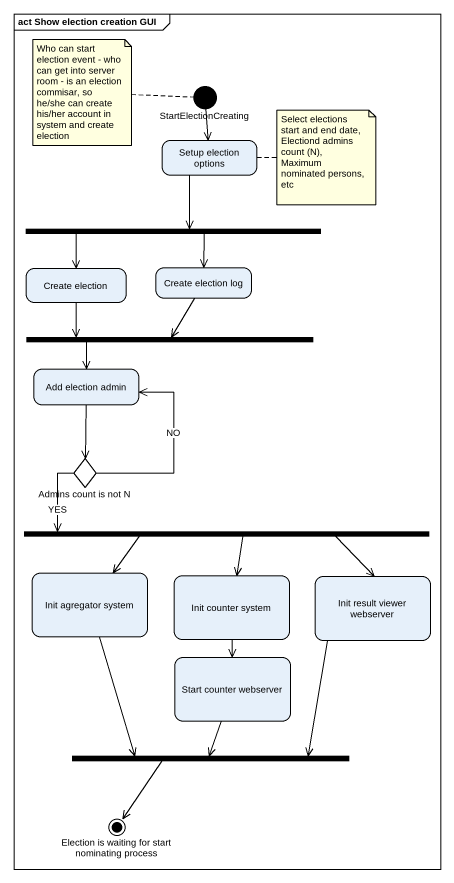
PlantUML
@startuml
mainframe act Show election creation GUI
hide empty description
state StartElectionCreating <<start>>
state "Setup election options" as Setup_election_options
state fork1 <<fork>>
state "Create election" as Create_election
state "Create election log" as Create_election_log
state fork2 <<join>>
state "Add election admin" as Add_election_admin
state "Admins count is not N" as Admins_count_is_not_N <<choice>>
state fork3 <<fork>>
state "Init agregator system" as Init_agregator_system
state "Init counter system" as Init_counter_system
state "Init result viewer webserver" as Init_result_viewer_webserver
state "Start counter webserver" as Start_counter_webserver
state fork4 <<join>>
state "Election is waiting for start nominating process" as Election_is_waiting_for <<end>>
StartElectionCreating --> Setup_election_options
Setup_election_options --> fork1
fork1 -left-> Create_election
fork1 --> Create_election_log
Create_election -right-> fork2
Create_election_log --> fork2
fork2 -left-> Add_election_admin
Add_election_admin --> Admins_count_is_not_N
Admins_count_is_not_N -up-> Add_election_admin : NO
Admins_count_is_not_N -right-> fork3 : YES
fork3 -left-> Init_agregator_system
fork3 --> Init_counter_system
fork3 -right-> Init_result_viewer_webserver
Init_agregator_system --> fork4
Init_counter_system --> Start_counter_webserver
Init_result_viewer_webserver --> fork4
Start_counter_webserver --> fork4
fork4 --> Election_is_waiting_for
note left of StartElectionCreating : Who can start election event - who can get into server room - is an election commisar, so he/she can create his/her account in system and create election
note right of Setup_election_options
  Select elections start and end date,
  Electiond admins count (N),
  Maximum nominated persons,
  etc
end note
@enduml
